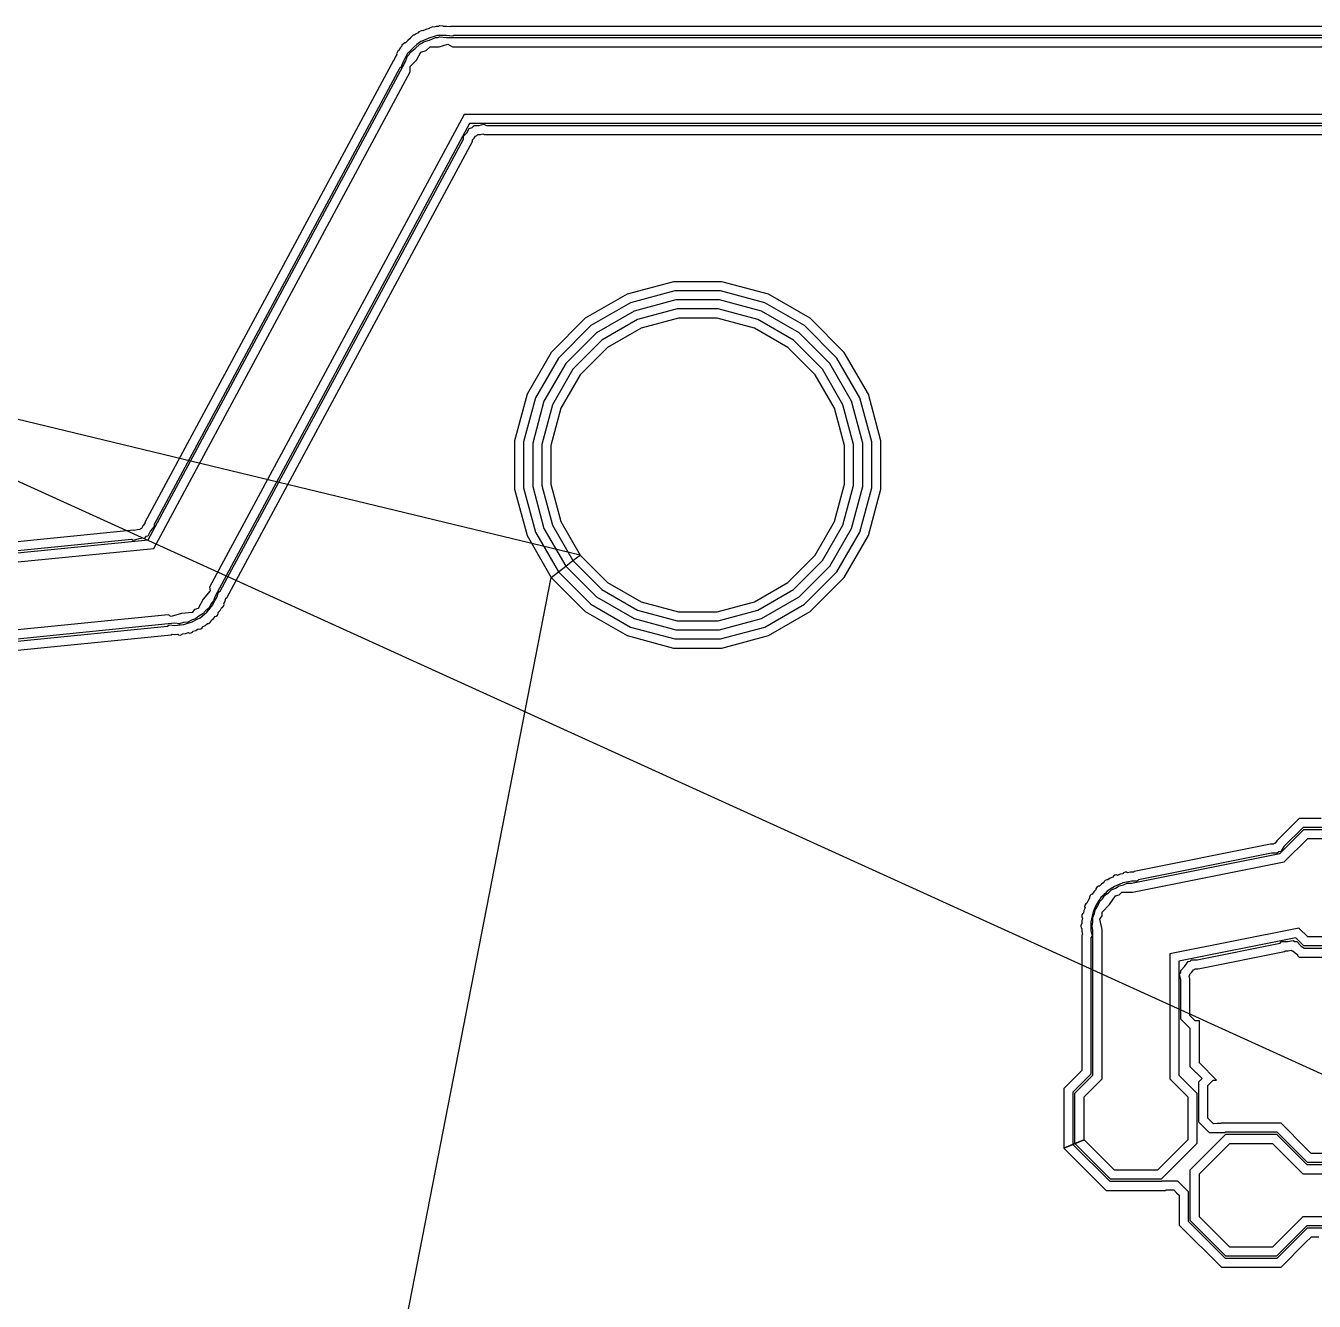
# Model space of a CAD drawing. Extents: x -122 to 0, y 0 to 97.
# Drawn here: x -100.26 to -78.97, y 76.35 to 97.42 of the extents above; entities that cross this region are included whole.
import ezdxf

# ---------------------------------------------------------------- set-up
doc = ezdxf.new("R2010")
doc.units = 0
doc.layers.add('milling', color=1, linetype='CONTINUOUS')
doc.layers.add('rapid_move', color=62, linetype='CONTINUOUS')

msp = doc.modelspace()

# ---------------------------------------------------------------- linework, layer by layer
at = {"layer": 'milling'}
for p, q in [((-93.8074, 97.2937), (-93.8386, 97.2681)), ((-93.7698, 97.3091), (-93.8074, 97.2937)), ((-93.7629, 97.3258), (-93.7698, 97.3091)), ((-93.7037, 97.3435), (-93.7629, 97.3258)), ((-93.6954, 97.3401), (-93.7037, 97.3435)), ((-93.6446, 97.3612), (-93.6954, 97.3401)), ((-93.5914, 97.3771), (-93.6446, 97.3612)), ((-93.5872, 97.385), (-93.5914, 97.3771)), ((-93.5303, 97.4086), (-93.5872, 97.385)), ((-93.5148, 97.4002), (-93.5303, 97.4086)), ((-93.4758, 97.4119), (-93.5148, 97.4002)), ((-93.4349, 97.4119), (-93.4758, 97.4119)), ((-93.4225, 97.4243), (-93.4349, 97.4119)), ((-93.3615, 97.4181), (-93.4225, 97.4243)), ((-93.3553, 97.4119), (-93.3615, 97.4181)), ((-93.3, 97.4119), (-93.3553, 97.4119)), ((-93.2447, 97.4063), (-93.3, 97.4119)), ((-93.2379, 97.4119), (-93.2447, 97.4063)), ((-36.6525, 97.4119), (-93.2379, 97.4119)), ((-94.0396, 97.0864), (-94.0683, 97.0578)), ((-93.9914, 97.1437), (-94.0396, 97.1044)), ((-94.0396, 97.1044), (-94.0396, 97.0864)), ((-93.9823, 97.1437), (-93.9914, 97.1437)), ((-93.9429, 97.1832), (-93.9823, 97.1437)), ((-93.9004, 97.2178), (-93.9429, 97.1832)), ((-93.8995, 97.2267), (-93.9004, 97.2178)), ((-93.8564, 97.2699), (-93.8995, 97.2267)), ((-93.8427, 97.0714), (-93.8897, 97.0243)), ((-93.8386, 97.2681), (-93.8564, 97.2699)), ((-93.792, 97.1126), (-93.8427, 97.0714)), ((-93.8203, 97.0468), (-93.7464, 97.1208)), ((-93.7917, 97.1126), (-93.792, 97.1126)), ((-93.7294, 97.1636), (-93.7917, 97.1126)), ((-93.7464, 97.1208), (-93.7124, 97.1348)), ((-93.6552, 97.1942), (-93.7294, 97.1636)), ((-93.7124, 97.1348), (-93.6837, 97.1583)), ((-93.6837, 97.1583), (-93.583, 97.1884)), ((-93.594, 97.2198), (-93.6552, 97.1944)), ((-93.6552, 97.1944), (-93.6552, 97.1942)), ((-93.6404, 97.0146), (-93.5764, 97.0787)), ((-93.4889, 97.2512), (-93.594, 97.2198)), ((-93.583, 97.1884), (-93.486, 97.2287)), ((-93.5764, 97.0787), (-93.4268, 97.0787)), ((-93.4888, 97.2514), (-93.4889, 97.2512)), ((-93.4537, 97.2619), (-93.4888, 97.2514)), ((-93.486, 97.2287), (-93.4489, 97.2287)), ((-93.4174, 97.2619), (-93.4537, 97.2619)), ((-93.4489, 97.2287), (-93.4136, 97.2393)), ((-93.4268, 97.0787), (-93.2838, 97.1216)), ((-93.3074, 97.2619), (-93.4174, 97.2619)), ((-93.4136, 97.2393), (-93.3092, 97.2287)), ((-93.3092, 97.2287), (-36.6889, 97.2287)), ((-93.198, 97.2508), (-93.3074, 97.2619)), ((-93.2838, 97.1216), (-93.2042, 97.0787)), ((-93.2042, 97.0787), (-36.5985, 97.0787)), ((-93.1844, 97.2619), (-93.198, 97.2508)), ((-36.6824, 97.2619), (-93.1844, 97.2619)), ((-94.1515, 96.9034), (-94.1727, 96.8521)), ((-94.1253, 96.952), (-94.1515, 96.9034)), ((-94.1045, 97.0169), (-94.1279, 96.9605)), ((-94.1279, 96.9605), (-94.1253, 96.952)), ((-94.0875, 97.022), (-94.1045, 97.0169)), ((-94.0683, 97.0578), (-94.0875, 97.022)), ((-93.985, 96.8963), (-94.0157, 96.8392)), ((-93.9858, 96.8247), (-93.9458, 96.9214)), ((-93.9848, 96.8963), (-93.985, 96.8963)), ((-93.9467, 96.9673), (-93.9848, 96.8963)), ((-93.8897, 97.0241), (-93.9467, 96.9673)), ((-93.9458, 96.9214), (-93.9198, 96.9473)), ((-93.9198, 96.9473), (-93.9022, 96.9801)), ((-93.9037, 96.7514), (-93.798, 96.857)), ((-93.9022, 96.9801), (-93.8203, 97.0468)), ((-93.8897, 97.0243), (-93.8897, 97.0241)), ((-93.798, 96.857), (-93.7272, 96.9886)), ((-93.7272, 96.9886), (-93.6404, 97.0146)), ((-94.181, 96.8487), (-98.2901, 89.2176)), ((-98.2353, 88.9327), (-93.9858, 96.8247)), ((-98.141, 88.7914), (-93.9037, 96.6608)), ((-94.0742, 96.7306), (-98.1362, 89.1869)), ((-94.1727, 96.8521), (-94.181, 96.8487)), ((-94.0579, 96.7373), (-94.0742, 96.7306)), ((-94.0157, 96.8392), (-94.0579, 96.7373)), ((-93.9037, 96.6608), (-93.9037, 96.7514)), ((-93.0113, 95.9612), (-97.217, 88.1506)), ((-92.9216, 95.8112), (-97.132, 87.9918)), ((-37.3887, 95.9612), (-93.0113, 95.9612)), ((-37.5387, 95.8112), (-92.9216, 95.8112)), ((-92.7655, 95.7779), (-92.688, 95.8011)), ((-92.688, 95.8011), (-92.6449, 95.7779)), ((-93.0235, 95.6008), (-92.9664, 95.6579)), ((-93.0235, 95.5518), (-93.0235, 95.6008)), ((-92.9664, 95.6579), (-92.928, 95.7292)), ((-92.928, 95.7292), (-92.881, 95.7433)), ((-92.881, 95.7433), (-92.8464, 95.7779)), ((-92.8464, 95.7779), (-92.7655, 95.7779)), ((-92.8446, 95.5675), (-92.8254, 95.6033)), ((-92.8254, 95.6033), (-92.8018, 95.6104)), ((-92.8018, 95.6104), (-92.7843, 95.6279)), ((-92.7843, 95.6279), (-92.7434, 95.6279)), ((-92.7434, 95.6279), (-92.7044, 95.6396)), ((-92.7044, 95.6396), (-92.6827, 95.6279)), ((-92.6827, 95.6279), (-37.8111, 95.6279)), ((-92.6449, 95.7779), (-37.749, 95.7779)), ((-97.0435, 88.0859), (-93.0235, 95.5518)), ((-96.9329, 87.975), (-92.8735, 95.5139)), ((-92.8735, 95.5387), (-92.8446, 95.5675)), ((-92.8735, 95.5139), (-92.8735, 95.5387)), ((-89.5522, 93.1955), (-90.3215, 92.9894)), ((-89.5325, 93.0455), (-90.2639, 92.8495)), ((-88.7556, 93.1955), (-89.5522, 93.1955)), ((-88.7753, 93.0455), (-89.5325, 93.0455)), ((-88.044, 92.8495), (-88.7753, 93.0455)), ((-87.9863, 92.9894), (-88.7556, 93.1955)), ((-90.3215, 92.9894), (-91.0116, 92.5912)), ((-90.2639, 92.8495), (-90.9197, 92.471)), ((-89.5128, 92.8955), (-90.2059, 92.7098)), ((-88.795, 92.8955), (-89.5128, 92.8955)), ((-88.1019, 92.7098), (-88.795, 92.8955)), ((-87.3881, 92.471), (-88.044, 92.8495)), ((-87.2962, 92.5912), (-87.9863, 92.9894)), ((-90.2059, 92.7098), (-90.8277, 92.3509)), ((-89.493, 92.7455), (-90.1482, 92.5699)), ((-88.8148, 92.7455), (-89.493, 92.7455)), ((-88.1596, 92.5699), (-88.8148, 92.7455)), ((-87.4802, 92.3509), (-88.1019, 92.7098)), ((-91.0116, 92.5912), (-91.5752, 92.0276)), ((-90.9197, 92.471), (-91.455, 91.9357)), ((-90.1482, 92.5699), (-90.7355, 92.2309)), ((-90.0902, 92.4302), (-90.6435, 92.1108)), ((-89.4733, 92.5955), (-90.0902, 92.4302)), ((-88.8345, 92.5955), (-89.4733, 92.5955)), ((-88.2176, 92.4302), (-88.8345, 92.5955)), ((-87.6643, 92.1108), (-88.2176, 92.4302)), ((-87.5724, 92.2309), (-88.1596, 92.5699)), ((-86.8528, 91.9357), (-87.3881, 92.471)), ((-86.7326, 92.0276), (-87.2962, 92.5912)), ((-90.8277, 92.3509), (-91.3349, 91.8437)), ((-90.7355, 92.2309), (-91.2149, 91.7514)), ((-87.0929, 91.7515), (-87.5724, 92.2309)), ((-86.9729, 91.8437), (-87.4802, 92.3509)), ((-91.5752, 92.0276), (-91.9734, 91.3375)), ((-90.6435, 92.1108), (-91.0948, 91.6595)), ((-87.213, 91.6595), (-87.6643, 92.1108)), ((-86.3344, 91.3375), (-86.7326, 92.0276)), ((-91.455, 91.9357), (-91.8336, 91.2798)), ((-91.3349, 91.8437), (-91.6938, 91.2219)), ((-91.2149, 91.7514), (-91.5539, 91.1642)), ((-86.7539, 91.1642), (-87.0929, 91.7515)), ((-86.614, 91.2219), (-86.9729, 91.8437)), ((-86.4743, 91.2799), (-86.8528, 91.9357)), ((-91.0948, 91.6595), (-91.4142, 91.1062)), ((-86.8936, 91.1062), (-87.213, 91.6595)), ((-91.9734, 91.3375), (-92.1795, 90.5682)), ((-86.1283, 90.5682), (-86.3344, 91.3375)), ((-91.8336, 91.2798), (-92.0295, 90.5485)), ((-91.6938, 91.2219), (-91.8795, 90.5288)), ((-91.5539, 91.1642), (-91.7295, 90.509)), ((-86.5783, 90.509), (-86.7539, 91.1642)), ((-86.4283, 90.5288), (-86.614, 91.2219)), ((-86.2783, 90.5485), (-86.4743, 91.2799)), ((-91.4142, 91.1062), (-91.5795, 90.4893)), ((-86.7283, 90.4893), (-86.8936, 91.1062)), ((-92.1795, 90.5682), (-92.1795, 89.7717)), ((-92.0295, 90.5485), (-92.0295, 89.7914)), ((-91.8795, 90.5288), (-91.8795, 89.8111)), ((-91.7295, 90.509), (-91.7295, 89.8309)), ((-91.5795, 90.4893), (-91.5795, 89.8506)), ((-86.7283, 89.8505), (-86.7283, 90.4893)), ((-86.5783, 89.8308), (-86.5783, 90.509)), ((-86.4283, 89.811), (-86.4283, 90.5288)), ((-86.2783, 89.7913), (-86.2783, 90.5485)), ((-86.1283, 89.7716), (-86.1283, 90.5682)), ((-91.5795, 89.8506), (-91.4142, 89.2336)), ((-86.8936, 89.2336), (-86.7283, 89.8505)), ((-92.1795, 89.7717), (-91.9734, 89.0023)), ((-92.0295, 89.7914), (-91.8335, 89.06)), ((-91.8795, 89.8111), (-91.6938, 89.1179)), ((-91.7295, 89.8309), (-91.5539, 89.1756)), ((-86.7539, 89.1756), (-86.5783, 89.8308)), ((-86.614, 89.1179), (-86.4283, 89.811)), ((-86.4743, 89.06), (-86.2783, 89.7913)), ((-86.3344, 89.0023), (-86.1283, 89.7716)), ((-98.2884, 89.2011), (-98.3191, 89.1637)), ((-98.2901, 89.2176), (-98.2884, 89.2011)), ((-91.4142, 89.2336), (-91.0948, 88.6803)), ((-87.213, 88.6803), (-86.8936, 89.2336)), ((-98.4774, 89.0925), (-102.3652, 88.7038)), ((-98.463, 89.0847), (-98.4774, 89.0925)), ((-98.4168, 89.0986), (-98.463, 89.0847)), ((-98.3683, 89.1034), (-98.4168, 89.0986)), ((-98.3578, 89.1163), (-98.3683, 89.1034)), ((-98.342, 89.121), (-98.3578, 89.1163)), ((-98.3191, 89.1637), (-98.342, 89.121)), ((-98.2708, 88.9857), (-98.2915, 88.9604)), ((-98.2394, 88.9951), (-98.2708, 88.9857)), ((-98.1938, 89.0798), (-98.2394, 88.9951)), ((-98.1329, 89.1542), (-98.1938, 89.0798)), ((-98.1362, 89.1869), (-98.1329, 89.1542)), ((-91.9734, 89.0023), (-91.5751, 88.3122)), ((-91.8335, 89.06), (-91.455, 88.4041)), ((-91.6938, 89.1179), (-91.3349, 88.4962)), ((-91.5539, 89.1756), (-91.2149, 88.5884)), ((-87.0929, 88.5884), (-86.7539, 89.1756)), ((-86.9729, 88.4962), (-86.614, 89.1179)), ((-86.8528, 88.4041), (-86.4743, 89.06)), ((-86.7326, 88.3122), (-86.3344, 89.0023)), ((-102.6149, 88.344), (-98.141, 88.7914)), ((-102.5592, 88.5003), (-98.2353, 88.9327)), ((-98.5082, 88.9388), (-102.2971, 88.5598)), ((-98.4794, 88.9232), (-98.5082, 88.9388)), ((-98.3871, 88.9509), (-98.4794, 88.9232)), ((-98.2915, 88.9604), (-98.3871, 88.9509)), ((-91.3349, 88.4962), (-91.2149, 88.5884)), ((-91.2149, 88.5884), (-91.0948, 88.6803)), ((-91.2149, 88.5884), (-90.7354, 88.1089)), ((-91.2149, 88.5884), (-91.2149, 88.5884)), ((-91.0948, 88.6803), (-90.6434, 88.229)), ((-91.0948, 88.6803), (-91.0948, 88.6803)), ((-87.6643, 88.229), (-87.213, 88.6803)), ((-87.5724, 88.1089), (-87.0929, 88.5884)), ((-91.5751, 88.3122), (-91.455, 88.4041)), ((-91.455, 88.4041), (-91.3349, 88.4962)), ((-91.455, 88.4041), (-90.9197, 87.8688)), ((-91.455, 88.4041), (-91.455, 88.4041)), ((-91.3349, 88.4962), (-90.8276, 87.9889)), ((-91.3349, 88.4962), (-91.3349, 88.4962)), ((-87.4801, 87.9889), (-86.9729, 88.4962)), ((-87.3881, 87.8688), (-86.8528, 88.4041)), ((-97.217, 88.1506), (-97.2109, 88.0902)), ((-91.5751, 88.3122), (-91.0116, 87.7487)), ((-90.6434, 88.229), (-90.0902, 87.9096)), ((-88.2176, 87.9096), (-87.6643, 88.229)), ((-87.2962, 87.7487), (-86.7326, 88.3122)), ((-97.3237, 87.9525), (-97.4077, 87.7963)), ((-97.2109, 88.0902), (-97.3237, 87.9525)), ((-97.1521, 87.9252), (-97.1982, 87.8689)), ((-97.1705, 87.8502), (-97.1251, 87.9348)), ((-97.132, 87.9918), (-97.1521, 87.9252)), ((-97.1251, 87.9348), (-97.1248, 87.9349)), ((-97.1248, 87.9349), (-97.101, 87.979)), ((-97.101, 87.979), (-97.0737, 88.0697)), ((-97.0737, 88.0697), (-97.0435, 88.0859)), ((-96.9845, 87.8792), (-96.9619, 87.9212)), ((-96.9619, 87.9212), (-96.9481, 87.9669)), ((-96.9481, 87.9669), (-96.9329, 87.975)), ((-90.8276, 87.9889), (-90.2059, 87.63)), ((-90.7354, 88.1089), (-90.1482, 87.7699)), ((-88.1596, 87.7699), (-87.5724, 88.1089)), ((-88.1019, 87.63), (-87.4801, 87.9889)), ((-97.6811, 87.7143), (-97.8511, 87.6633)), ((-97.504, 87.732), (-97.6811, 87.7143)), ((-97.4656, 87.779), (-97.504, 87.732)), ((-97.4077, 87.7963), (-97.4656, 87.779)), ((-97.3307, 87.707), (-97.3948, 87.6726)), ((-97.3763, 87.6447), (-97.3019, 87.7055)), ((-97.2867, 87.7608), (-97.3307, 87.707)), ((-97.3019, 87.7055), (-97.3018, 87.7055)), ((-97.3018, 87.7055), (-97.2632, 87.7369)), ((-97.2327, 87.8048), (-97.2867, 87.7608)), ((-97.2632, 87.7369), (-97.2313, 87.776)), ((-97.1982, 87.8689), (-97.2327, 87.8048)), ((-97.2313, 87.7761), (-97.1705, 87.8502)), ((-97.2313, 87.776), (-97.2313, 87.7761)), ((-97.0886, 87.6857), (-97.0742, 87.7125)), ((-97.0759, 87.7291), (-97.0453, 87.7663)), ((-97.0742, 87.7125), (-97.0759, 87.7291)), ((-97.0453, 87.7663), (-97.0224, 87.8091)), ((-97.0224, 87.8091), (-97.0064, 87.8139)), ((-97.0064, 87.8139), (-96.9871, 87.8374)), ((-96.9871, 87.8374), (-96.9795, 87.8626)), ((-96.9795, 87.8626), (-96.9845, 87.8792)), ((-91.0116, 87.7487), (-90.3215, 87.3504)), ((-90.9197, 87.8688), (-90.2638, 87.4903)), ((-90.1482, 87.7699), (-89.493, 87.5943)), ((-90.0902, 87.9096), (-89.4733, 87.7443)), ((-89.4733, 87.7443), (-88.8345, 87.7443)), ((-88.8345, 87.7443), (-88.2176, 87.9096)), ((-88.8148, 87.5943), (-88.1596, 87.7699)), ((-88.044, 87.4903), (-87.3881, 87.8688)), ((-87.9863, 87.3504), (-87.2962, 87.7487)), ((-97.9043, 87.692), (-102.3897, 87.2434)), ((-97.7902, 87.5526), (-102.2855, 87.1031)), ((-102.0699, 87.0912), (-97.9113, 87.5072)), ((-97.9113, 87.5072), (-97.8848, 87.5288)), ((-97.8511, 87.6633), (-97.9043, 87.692)), ((-97.8848, 87.5288), (-97.7908, 87.5192)), ((-97.7908, 87.5192), (-97.7405, 87.5242)), ((-97.7213, 87.5456), (-97.7902, 87.5526)), ((-97.7405, 87.5243), (-97.7257, 87.5257)), ((-97.7405, 87.5242), (-97.7405, 87.5243)), ((-97.7257, 87.5257), (-97.6963, 87.5287)), ((-97.6519, 87.5665), (-97.7213, 87.5456)), ((-97.6963, 87.5286), (-97.6449, 87.5338)), ((-97.6963, 87.5287), (-97.6963, 87.5286)), ((-97.5791, 87.5737), (-97.6519, 87.5665)), ((-97.6449, 87.5338), (-97.5958, 87.5485)), ((-97.5958, 87.5486), (-97.5763, 87.5544)), ((-97.5958, 87.5485), (-97.5958, 87.5486)), ((-97.5177, 87.6067), (-97.5791, 87.5737)), ((-97.5763, 87.5544), (-97.553, 87.5614)), ((-97.553, 87.5613), (-97.5054, 87.5756)), ((-97.553, 87.5614), (-97.553, 87.5613)), ((-97.4512, 87.6266), (-97.5177, 87.6067)), ((-97.5054, 87.5756), (-97.4219, 87.6205)), ((-97.3948, 87.6726), (-97.4512, 87.6266)), ((-97.4219, 87.6205), (-97.4217, 87.6204)), ((-97.4217, 87.6204), (-97.3763, 87.6447)), ((-97.34, 87.4807), (-97.3353, 87.4965)), ((-97.3353, 87.4965), (-97.2929, 87.5192)), ((-97.2929, 87.5192), (-97.2552, 87.55)), ((-97.2552, 87.55), (-97.2386, 87.5483)), ((-97.2386, 87.5483), (-97.2119, 87.5626)), ((-97.2119, 87.5626), (-97.1951, 87.5831)), ((-97.1951, 87.5831), (-97.1934, 87.6004)), ((-97.1934, 87.6004), (-97.1564, 87.6305)), ((-97.1564, 87.6305), (-97.1263, 87.6674)), ((-97.1263, 87.6674), (-97.109, 87.6691)), ((-97.109, 87.6691), (-97.0886, 87.6857)), ((-90.2638, 87.4903), (-89.5325, 87.2943)), ((-90.2059, 87.63), (-89.5128, 87.4443)), ((-89.493, 87.5943), (-88.8148, 87.5943)), ((-88.795, 87.4443), (-88.1019, 87.63)), ((-88.7753, 87.2943), (-88.044, 87.4903)), ((-102.063, 86.9412), (-97.8516, 87.3623)), ((-97.8516, 87.3623), (-97.8382, 87.3733)), ((-97.8382, 87.3733), (-97.7907, 87.3684)), ((-97.7907, 87.3684), (-97.7432, 87.3732)), ((-97.7432, 87.3732), (-97.7299, 87.3622)), ((-97.7299, 87.3622), (-97.7036, 87.3595)), ((-97.7036, 87.3595), (-97.6743, 87.3683)), ((-97.6743, 87.3683), (-97.6638, 87.3812)), ((-97.6638, 87.3812), (-97.6157, 87.3859)), ((-97.6157, 87.3859), (-97.5693, 87.3999)), ((-97.5693, 87.3999), (-97.5547, 87.392)), ((-97.5547, 87.392), (-97.5245, 87.395)), ((-97.5245, 87.395), (-97.5015, 87.4074)), ((-97.5015, 87.4074), (-97.4933, 87.4227)), ((-97.4933, 87.4227), (-97.4476, 87.4363)), ((-97.4476, 87.4363), (-97.4057, 87.4589)), ((-97.4057, 87.4589), (-97.389, 87.4538)), ((-97.389, 87.4538), (-97.3637, 87.4614)), ((-97.3637, 87.4614), (-97.34, 87.4807)), ((-90.3215, 87.3504), (-89.5522, 87.1443)), ((-89.5325, 87.2943), (-88.7753, 87.2943)), ((-89.5128, 87.4443), (-88.795, 87.4443)), ((-88.7556, 87.1443), (-87.9863, 87.3504)), ((-89.5522, 87.1443), (-88.7556, 87.1443)), ((-79.2145, 84.3309), (-79.5853, 83.9601)), ((-78.8552, 84.3309), (-79.2145, 84.3309)), ((-79.5383, 83.7481), (-79.1387, 84.1477)), ((-79.1524, 84.1809), (-79.4687, 83.8645)), ((-78.7931, 84.1809), (-79.1524, 84.1809)), ((-79.1387, 84.1477), (-78.7795, 84.1477)), ((-79.6885, 83.9048), (-81.9433, 83.4539)), ((-79.6405, 83.9048), (-79.6885, 83.9048)), ((-79.6286, 83.9168), (-79.6405, 83.9048)), ((-79.6119, 83.9201), (-79.6286, 83.9168)), ((-79.5853, 83.9601), (-79.6119, 83.9201)), ((-79.4644, 83.6098), (-79.0766, 83.9977)), ((-79.0766, 83.9977), (-78.7174, 83.9977)), ((-81.9852, 83.2587), (-79.5383, 83.7481)), ((-79.6736, 83.7548), (-81.8694, 83.3157)), ((-79.5783, 83.7548), (-79.6736, 83.7548)), ((-79.5545, 83.7786), (-79.5783, 83.7548)), ((-79.5215, 83.7852), (-79.5545, 83.7786)), ((-79.4687, 83.8645), (-79.5215, 83.7852)), ((-81.9704, 83.1087), (-79.4644, 83.6098)), ((-81.9433, 83.4539), (-81.9553, 83.4419)), ((-82.4834, 83.2427), (-82.5175, 83.2085)), ((-82.4436, 83.2693), (-82.4834, 83.2427)), ((-82.4403, 83.2859), (-82.4436, 83.2693)), ((-82.42, 83.3062), (-82.4403, 83.2859)), ((-82.3946, 83.3167), (-82.42, 83.3062)), ((-82.3778, 83.3134), (-82.3946, 83.3167)), ((-82.338, 83.3401), (-82.3778, 83.3134)), ((-82.2937, 83.3584), (-82.338, 83.3401)), ((-82.2872, 83.3742), (-82.2937, 83.3584)), ((-82.2638, 83.3898), (-82.2872, 83.3742)), ((-82.1789, 83.2435), (-82.267, 83.2071)), ((-82.2353, 83.3955), (-82.2638, 83.3898)), ((-82.2197, 83.3891), (-82.2353, 83.3955)), ((-82.1755, 83.4075), (-82.2197, 83.3891)), ((-82.1315, 83.2633), (-82.1789, 83.2437)), ((-82.1789, 83.2437), (-82.1789, 83.2435)), ((-82.1281, 83.4169), (-82.1755, 83.4075)), ((-82.0378, 83.282), (-82.1315, 83.2633)), ((-82.1188, 83.431), (-82.1281, 83.4169)), ((-82.122, 83.2313), (-82.056, 83.2587)), ((-82.0924, 83.4419), (-82.1188, 83.431)), ((-82.0646, 83.4419), (-82.0924, 83.4419)), ((-82.0505, 83.4325), (-82.0646, 83.4419)), ((-82.056, 83.2587), (-81.9852, 83.2587)), ((-82.0034, 83.4419), (-82.0505, 83.4325)), ((-81.9884, 83.2919), (-82.0378, 83.282)), ((-81.9553, 83.4419), (-82.0034, 83.4419)), ((-81.8932, 83.2919), (-81.9884, 83.2919)), ((-81.8694, 83.3157), (-81.8932, 83.2919)), ((-82.6711, 83.0551), (-82.6821, 83.0284)), ((-82.6821, 83.0284), (-82.6788, 83.0118)), ((-82.6514, 83.0748), (-82.6711, 83.0551)), ((-82.6347, 83.0781), (-82.6514, 83.0748)), ((-82.6083, 83.1178), (-82.6347, 83.0781)), ((-82.5742, 83.1518), (-82.6083, 83.1178)), ((-82.5587, 83.1923), (-82.5742, 83.169)), ((-82.5742, 83.169), (-82.5742, 83.1518)), ((-82.5345, 83.2085), (-82.5587, 83.1923)), ((-82.5175, 83.2085), (-82.5345, 83.2085)), ((-82.4916, 83.0225), (-82.5197, 82.9803)), ((-82.4554, 83.0586), (-82.4916, 83.0225)), ((-82.4659, 83.0013), (-82.4265, 83.0604)), ((-82.4553, 83.0586), (-82.4554, 83.0586)), ((-82.438, 83.076), (-82.4553, 83.0586)), ((-82.4243, 83.0896), (-82.438, 83.076)), ((-82.4265, 83.0604), (-82.3668, 83.1003)), ((-82.3879, 83.1261), (-82.4243, 83.0897)), ((-82.4243, 83.0897), (-82.4243, 83.0896)), ((-82.3459, 83.1542), (-82.3879, 83.1261)), ((-82.3668, 83.1003), (-82.3164, 83.1508)), ((-82.3492, 82.9058), (-82.2515, 83.0525)), ((-82.3458, 83.1542), (-82.3459, 83.1542)), ((-82.3152, 83.1748), (-82.3458, 83.1542)), ((-82.3164, 83.1508), (-82.2511, 83.1778)), ((-82.3085, 83.1792), (-82.3152, 83.1748)), ((-82.267, 83.2071), (-82.3085, 83.1792)), ((-82.2515, 83.0525), (-82.1903, 83.0647)), ((-82.2511, 83.1778), (-82.1922, 83.2173)), ((-82.1922, 83.2173), (-82.122, 83.2313)), ((-82.1903, 83.0647), (-82.1464, 83.1087)), ((-82.1464, 83.1087), (-81.9704, 83.1087)), ((-82.7727, 82.8099), (-82.782, 82.7626)), ((-82.7544, 82.8539), (-82.7727, 82.8099)), ((-82.7555, 82.897), (-82.7609, 82.8697)), ((-82.7609, 82.8697), (-82.7544, 82.8539)), ((-82.7396, 82.9209), (-82.7555, 82.897)), ((-82.7238, 82.9274), (-82.7396, 82.9209)), ((-82.7054, 82.9721), (-82.7238, 82.9274)), ((-82.6788, 83.0118), (-82.7054, 82.9721)), ((-82.6091, 82.8127), (-82.6285, 82.7659)), ((-82.609, 82.8127), (-82.6091, 82.8127)), ((-82.5925, 82.8526), (-82.609, 82.8127)), ((-82.5966, 82.7563), (-82.5829, 82.8258)), ((-82.592, 82.8538), (-82.5925, 82.8526)), ((-82.5726, 82.9008), (-82.592, 82.8539)), ((-82.592, 82.8539), (-82.592, 82.8538)), ((-82.5829, 82.8258), (-82.5431, 82.8854)), ((-82.5196, 82.9801), (-82.5726, 82.9008)), ((-82.5431, 82.8854), (-82.5158, 82.9514)), ((-82.5197, 82.9803), (-82.5196, 82.9801)), ((-82.5158, 82.9514), (-82.4659, 83.0013)), ((-82.4737, 82.7814), (-82.3492, 82.9058)), ((-82.7962, 82.7531), (-82.8069, 82.7274)), ((-82.8069, 82.7274), (-82.8069, 82.6986)), ((-82.8069, 82.6986), (-82.7976, 82.6847)), ((-82.7976, 82.6847), (-82.8069, 82.6376)), ((-82.8069, 82.6376), (-82.8069, 82.5892)), ((-82.782, 82.7626), (-82.7962, 82.7531)), ((-82.647, 82.6726), (-82.6569, 82.6227)), ((-82.6569, 82.6227), (-82.6569, 82.5271)), ((-82.6469, 82.6726), (-82.647, 82.6726)), ((-82.6285, 82.7659), (-82.6469, 82.6726)), ((-82.6376, 82.5491), (-82.6237, 82.6194)), ((-82.6237, 82.691), (-82.5966, 82.7563)), ((-82.6237, 82.6194), (-82.6237, 82.691)), ((-82.5082, 82.6674), (-82.4737, 82.7191)), ((-82.4737, 82.4947), (-82.5082, 82.6674)), ((-82.4737, 82.7191), (-82.4737, 82.7814)), ((-82.8188, 82.5773), (-82.8244, 82.549)), ((-82.8244, 82.549), (-82.8189, 82.5215)), ((-82.8189, 82.5215), (-82.8069, 82.5095)), ((-82.8069, 82.5892), (-82.8188, 82.5773)), ((-82.8069, 82.5095), (-82.8069, 82.4614)), ((-82.8069, 82.4614), (-82.7975, 82.4143)), ((-82.7975, 82.4143), (-82.8069, 82.4002)), ((-82.8069, 82.4002), (-82.8069, 80.1652)), ((-82.6569, 82.5271), (-82.6569, 82.4763)), ((-82.6569, 82.4763), (-82.6382, 82.3829)), ((-82.6382, 82.3829), (-82.6569, 82.3549)), ((-82.6237, 82.4797), (-82.6376, 82.5491)), ((-82.6237, 80.0894), (-82.6237, 82.4797)), ((-82.4737, 80.0272), (-82.4737, 82.4947)), ((-79.2229, 82.5186), (-81.3562, 82.0919)), ((-79.0766, 82.3722), (-79.2229, 82.5186)), ((-82.6569, 82.3549), (-82.6569, 80.1031)), ((-79.2722, 82.3557), (-81.2062, 81.9689)), ((-80.9006, 81.9961), (-79.5315, 82.2699)), ((-79.5315, 82.2699), (-79.5077, 82.2937)), ((-79.5077, 82.2937), (-79.4125, 82.2937)), ((-79.4125, 82.2937), (-79.3189, 82.3124)), ((-79.3189, 82.3124), (-79.2909, 82.2937)), ((-79.2909, 82.2937), (-79.2572, 82.2937)), ((-79.1387, 82.2222), (-79.2722, 82.3557)), ((-79.2572, 82.2937), (-79.19, 82.2264)), ((-79.19, 82.2264), (-79.1336, 82.1889)), ((-78.3412, 82.2222), (-79.1387, 82.2222)), ((-79.1336, 82.1889), (-78.3274, 82.1889)), ((-78.4033, 82.3722), (-79.0766, 82.3722)), ((-81.3562, 82.0919), (-81.3562, 80.0272)), ((-81.2062, 81.9689), (-81.2062, 80.0894)), ((-81.1056, 81.8862), (-81.0527, 81.9657)), ((-81.0527, 81.9657), (-81.0195, 81.9723)), ((-81.0195, 81.9723), (-80.9958, 81.9961)), ((-80.9958, 81.9961), (-80.9006, 81.9961)), ((-80.8857, 81.8461), (-79.4576, 82.1317)), ((-79.4576, 82.1317), (-79.4456, 82.1437)), ((-79.4456, 82.1437), (-79.3975, 82.1437)), ((-79.3975, 82.1437), (-79.3504, 82.1531)), ((-79.3504, 82.1531), (-79.3363, 82.1437)), ((-79.3363, 82.1437), (-79.3193, 82.1437)), ((-79.3193, 82.1437), (-79.2853, 82.1097)), ((-79.2853, 82.1097), (-79.2454, 82.0831)), ((-79.2454, 82.0831), (-79.2421, 82.0664)), ((-79.2421, 82.0664), (-79.2145, 82.0389)), ((-79.2145, 82.0389), (-78.2653, 82.0389)), ((-81.1916, 81.7573), (-81.1729, 81.7853)), ((-81.1729, 81.6637), (-81.1916, 81.7573)), ((-81.1729, 81.819), (-81.1056, 81.8862)), ((-81.1729, 81.7853), (-81.1729, 81.819)), ((-81.0229, 81.7569), (-80.9889, 81.7909)), ((-81.0229, 81.7399), (-81.0229, 81.7569)), ((-80.9889, 81.7909), (-80.9623, 81.8308)), ((-80.9623, 81.8308), (-80.9456, 81.8341)), ((-80.9456, 81.8341), (-80.9337, 81.8461)), ((-80.9337, 81.8461), (-80.8857, 81.8461)), ((-81.1729, 81.265), (-81.1729, 81.6637)), ((-81.0323, 81.7258), (-81.0229, 81.7399)), ((-81.0229, 81.6787), (-81.0323, 81.7258)), ((-81.0323, 81.7258), (-81.0323, 81.7258)), ((-81.0229, 81.2029), (-81.0229, 81.6787)), ((-81.1729, 81.0145), (-81.1729, 81.265)), ((-81.0229, 81.0766), (-81.0229, 81.2029)), ((-81.0163, 80.8579), (-81.1729, 81.0145)), ((-80.9337, 80.9874), (-81.0229, 81.0766)), ((-80.8663, 80.9874), (-80.9337, 80.9874)), ((-80.8663, 80.2903), (-80.8663, 80.9874)), ((-81.0163, 80.2281), (-81.0163, 80.8579)), ((-80.5807, 80.0048), (-80.8663, 80.2903)), ((-82.8961, 80.076), (-83.1045, 79.8676)), ((-82.9213, 79.7918), (-82.6237, 80.0894)), ((-82.8069, 80.1652), (-82.8961, 80.076)), ((-82.6569, 80.1031), (-82.834, 79.926)), ((-81.2062, 80.0894), (-80.9086, 79.7918)), ((-80.8205, 80.0324), (-81.0163, 80.2281)), ((-83.1045, 79.8676), (-83.1045, 78.8822)), ((-82.834, 79.926), (-82.9545, 79.8055)), ((-82.7713, 79.7296), (-82.4737, 80.0272)), ((-81.3562, 80.0272), (-81.0586, 79.7296)), ((-80.8753, 79.9778), (-80.8205, 80.0324)), ((-80.8753, 79.9777), (-80.8753, 79.9778)), ((-80.8753, 79.5636), (-80.8753, 79.9777)), ((-80.7253, 79.9156), (-80.6361, 80.0048)), ((-80.7253, 79.502), (-80.7253, 79.9156)), ((-80.6361, 80.0048), (-80.5807, 80.0048)), ((-82.9545, 79.8055), (-82.9545, 78.9443)), ((-82.9213, 78.9581), (-82.9213, 79.7918)), ((-82.7713, 79.0203), (-82.7713, 79.7296)), ((-81.0586, 79.7296), (-81.0586, 79.0203)), ((-80.9086, 79.7918), (-80.9086, 78.9581)), ((-80.8762, 79.5627), (-80.8753, 79.5636)), ((-80.8753, 79.4373), (-80.8762, 79.5627)), ((-80.8753, 79.3143), (-80.8753, 79.4373)), ((-80.7257, 79.5016), (-80.7253, 79.502)), ((-80.7253, 79.4383), (-80.7257, 79.5016)), ((-80.7253, 79.3764), (-80.7253, 79.4383)), ((-80.8744, 79.3135), (-80.8753, 79.3143)), ((-80.8744, 79.3122), (-80.8744, 79.3135)), ((-80.7851, 79.2242), (-80.8744, 79.3122)), ((-80.6982, 79.1372), (-80.7851, 79.2242)), ((-80.7249, 79.3761), (-80.7253, 79.3764)), ((-80.7249, 79.3754), (-80.7249, 79.3761)), ((-80.6833, 79.3345), (-80.7249, 79.3754)), ((-80.6361, 79.2872), (-80.6833, 79.3345)), ((-80.6354, 79.2872), (-80.6361, 79.2872)), ((-80.635, 79.2868), (-80.6354, 79.2872)), ((-80.5717, 79.2872), (-80.635, 79.2868)), ((-80.5098, 79.2872), (-80.5717, 79.2872)), ((-80.5095, 79.2876), (-80.5098, 79.2872)), ((-80.5088, 79.2876), (-80.5095, 79.2876)), ((-80.502, 79.2945), (-80.5088, 79.2876)), ((-79.5172, 79.2945), (-80.502, 79.2945)), ((-79.1057, 78.883), (-79.5172, 79.2945)), ((-82.9545, 78.9443), (-82.7713, 79.0203)), ((-82.7713, 79.0203), (-82.9213, 78.9581)), ((-82.2696, 78.5186), (-82.7713, 79.0203)), ((-81.0586, 79.0203), (-81.5603, 78.5186)), ((-81.0163, 78.5218), (-80.4268, 79.1113)), ((-80.697, 79.1372), (-80.6982, 79.1372)), ((-80.6961, 79.1363), (-80.697, 79.1372)), ((-80.5707, 79.1372), (-80.6961, 79.1363)), ((-80.4477, 79.1372), (-80.5707, 79.1372)), ((-80.4469, 79.1381), (-80.4477, 79.1372)), ((-80.4456, 79.1381), (-80.4469, 79.1381)), ((-80.4393, 79.1445), (-80.4456, 79.1381)), ((-79.5793, 79.1445), (-80.4393, 79.1445)), ((-80.4268, 79.1113), (-79.5931, 79.1113)), ((-79.5931, 79.1113), (-79.0923, 78.6105)), ((-79.2557, 78.8209), (-79.5793, 79.1445)), ((-82.9213, 78.9581), (-83.1045, 78.8822)), ((-83.1045, 78.8822), (-82.9545, 78.9443)), ((-83.1045, 78.8822), (-82.4076, 78.1853)), ((-82.9545, 78.9443), (-82.3455, 78.3353)), ((-82.3318, 78.3686), (-82.9213, 78.9581)), ((-82.9213, 78.9581), (-82.9213, 78.9581)), ((-80.9086, 78.9581), (-81.4981, 78.3686)), ((-80.8663, 78.4596), (-80.3646, 78.9613)), ((-80.3646, 78.9613), (-79.6553, 78.9613)), ((-79.6553, 78.9613), (-79.1545, 78.4605)), ((-79.2557, 78.8208), (-79.2557, 78.8209)), ((-79.0786, 78.6437), (-79.2557, 78.8208)), ((-79.1057, 78.8829), (-79.1057, 78.883)), ((-79.0165, 78.7937), (-79.1057, 78.8829)), ((-75.0425, 78.7937), (-79.0165, 78.7937)), ((-79.0923, 78.6105), (-75.0699, 78.6105)), ((-75.092, 78.6437), (-79.0786, 78.6437)), ((-81.4981, 78.3686), (-82.3318, 78.3686)), ((-81.5603, 78.5186), (-82.2696, 78.5186)), ((-81.4855, 78.3353), (-81.4792, 78.3417)), ((-81.4792, 78.3417), (-81.4779, 78.3417)), ((-81.4779, 78.3417), (-81.4771, 78.3426)), ((-81.4771, 78.3426), (-81.3541, 78.3426)), ((-81.3541, 78.3426), (-81.2287, 78.3435)), ((-81.2287, 78.3435), (-81.2278, 78.3426)), ((-81.2278, 78.3426), (-81.2266, 78.3426)), ((-81.2266, 78.3426), (-81.1397, 78.2556)), ((-81.0163, 77.6881), (-81.0163, 78.5218)), ((-80.8663, 77.7503), (-80.8663, 78.4596)), ((-79.1545, 78.4605), (-75.0284, 78.4605)), ((-82.4076, 78.1853), (-81.4228, 78.1853)), ((-82.3455, 78.3353), (-81.4855, 78.3353)), ((-81.4228, 78.1853), (-81.416, 78.1922)), ((-81.416, 78.1922), (-81.4153, 78.1922)), ((-81.4153, 78.1922), (-81.415, 78.1926)), ((-81.415, 78.1926), (-81.3531, 78.1926)), ((-81.3531, 78.1926), (-81.2898, 78.193)), ((-81.2898, 78.193), (-81.2894, 78.1926)), ((-81.2894, 78.1926), (-81.2887, 78.1926)), ((-81.2887, 78.1926), (-81.2415, 78.1453)), ((-81.2415, 78.1453), (-81.1999, 78.1044)), ((-81.1397, 78.2556), (-81.0504, 78.1676)), ((-81.0504, 78.1676), (-81.0504, 78.1663)), ((-81.0504, 78.1663), (-81.0495, 78.1655)), ((-81.0495, 78.1655), (-81.0495, 78.0425)), ((-81.1999, 78.1044), (-81.1999, 78.1037)), ((-81.1999, 78.1037), (-81.1995, 78.1034)), ((-81.1995, 78.1034), (-81.1995, 78.0415)), ((-81.1995, 78.0415), (-81.1991, 77.9782)), ((-81.1991, 77.9782), (-81.1995, 77.9778)), ((-81.1995, 77.9778), (-81.1995, 77.6122)), ((-81.0495, 78.0425), (-81.0486, 77.9171)), ((-81.0486, 77.9171), (-81.0495, 77.9162)), ((-81.0495, 77.9162), (-81.0495, 77.6743)), ((-80.3646, 77.2486), (-80.8663, 77.7503)), ((-79.1545, 77.7494), (-79.6553, 77.2486)), ((-75.1312, 77.7494), (-79.1545, 77.7494)), ((-81.1995, 77.6122), (-80.5026, 76.9153)), ((-81.0495, 77.6743), (-80.4405, 77.0653)), ((-80.4268, 77.0986), (-81.0163, 77.6881)), ((-79.0923, 77.5994), (-79.5931, 77.0986)), ((-79.2557, 77.389), (-79.0884, 77.5562)), ((-75.2162, 77.5994), (-79.0923, 77.5994)), ((-79.0884, 77.5562), (-79.0786, 77.5661)), ((-79.0786, 77.5661), (-78.8281, 77.5661)), ((-79.5793, 77.0653), (-79.2557, 77.3889)), ((-79.5172, 76.9153), (-79.1057, 77.3268)), ((-79.2557, 77.3889), (-79.2557, 77.389)), ((-79.1057, 77.3269), (-79.025, 77.4075)), ((-79.1057, 77.3268), (-79.1057, 77.3269)), ((-79.025, 77.4075), (-79.0165, 77.4161)), ((-79.0165, 77.4161), (-78.8902, 77.4161)), ((-80.4405, 77.0653), (-79.5793, 77.0653)), ((-79.5931, 77.0986), (-80.4268, 77.0986)), ((-79.6553, 77.2486), (-80.3646, 77.2486)), ((-80.5026, 76.9153), (-79.5172, 76.9153))]:
    msp.add_line(p, q, dxfattribs=at)
at = {"layer": 'rapid_move'}
for p, q in [((-91.0948, 88.6803), (-103.0748, 91.5694)), ((-103.1569, 91.1605), (-71.9153, 76.9589)), ((-95.8218, 66.5255), (-91.5751, 88.3122))]:
    msp.add_line(p, q, dxfattribs=at)

doc.saveas('drawing.dxf')
